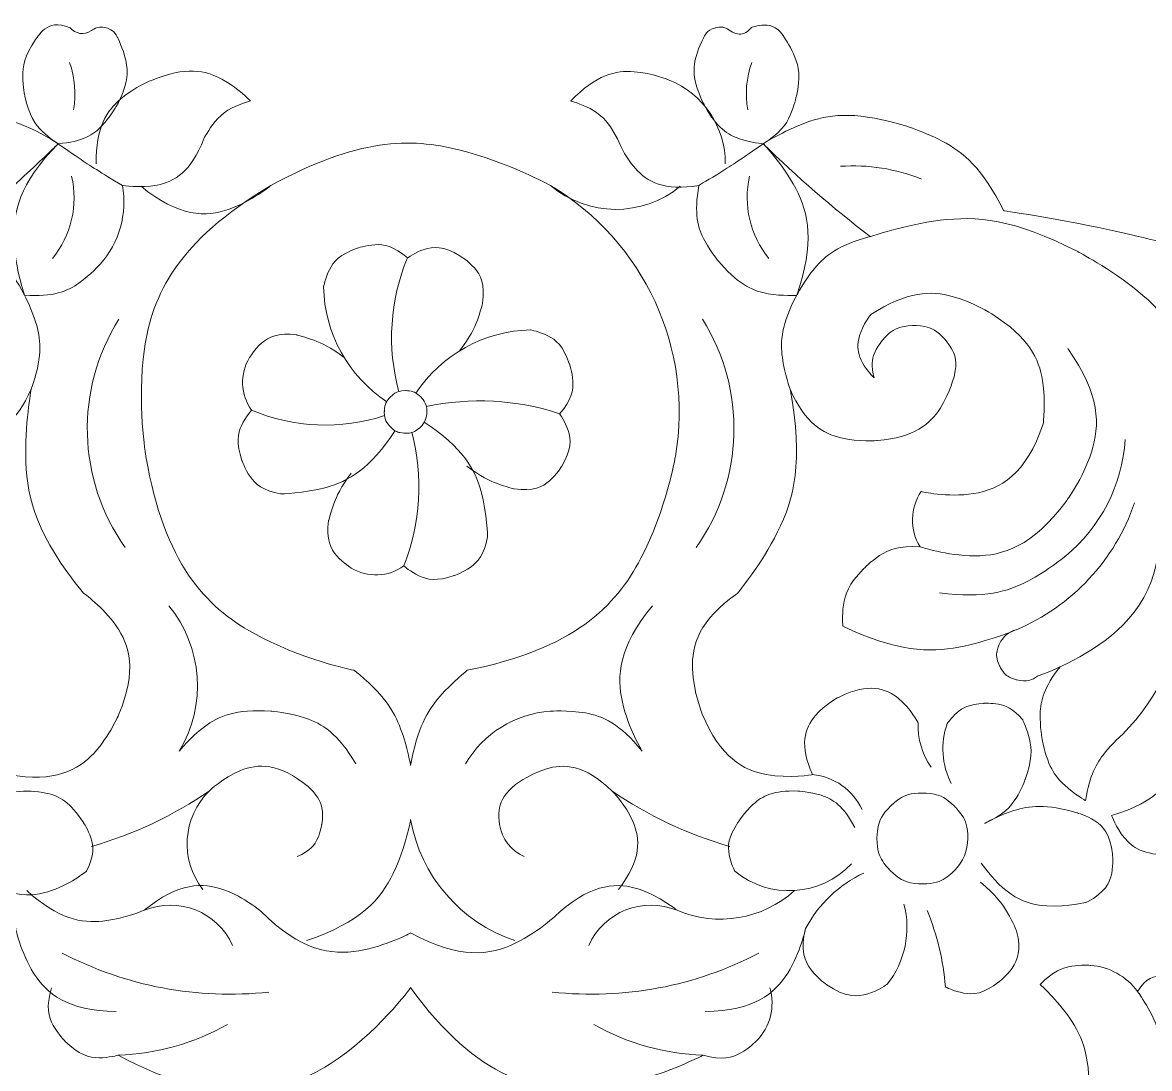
# Model space of a CAD drawing. Header units: millimetres. Extents: x 5499 to 5701, y 4312 to 4481.
# Drawn here: x 5593.48 to 5614.13, y 4462.32 to 4481.48 of the extents above; entities that cross this region are included whole.
import ezdxf

# ---------------------------------------------------------------- set-up
doc = ezdxf.new("R2010")
doc.units = ezdxf.units.MM
doc.header["$MEASUREMENT"] = 0
doc.layers.add('SITARA ALL', color=18, linetype='Continuous', true_color=0x000000)

msp = doc.modelspace()

# ---------------------------------------------------------------- linework, layer by layer
at = {"layer": 'SITARA ALL', "color": 6, "lineweight": 9, "true_color": 0xff00ff}
for points, knots in [([(5594.356, 4481.386), (5594.449, 4481.271), (5594.614, 4481.246), (5594.738, 4481.327), (5594.738, 4481.327), (5594.777, 4481.357), (5594.821, 4481.377), (5594.865, 4481.397), (5594.915, 4481.407), (5595.009, 4481.384), (5595.009, 4481.384), (5595.057, 4481.372), (5595.1, 4481.35), (5595.143, 4481.328), (5595.183, 4481.296), (5595.224, 4481.208), (5595.224, 4481.208), (5595.326, 4481.009), (5595.375, 4480.79), (5595.424, 4480.572), (5595.42, 4480.335), (5595.201, 4479.944), (5595.201, 4479.944), (5595.092, 4479.748), (5594.937, 4479.586), (5594.783, 4479.424), (5594.583, 4479.296), (5594.136, 4479.26), (5594.136, 4479.26), (5593.98, 4479.358), (5593.848, 4479.485), (5593.715, 4479.612), (5593.605, 4479.769), (5593.527, 4480.129), (5593.527, 4480.129), (5593.488, 4480.308), (5593.487, 4480.492), (5593.485, 4480.676), (5593.52, 4480.864), (5593.724, 4481.171), (5593.724, 4481.171), (5593.788, 4481.28), (5593.887, 4481.357), (5593.987, 4481.435), (5594.121, 4481.481), (5594.356, 4481.386)], [0, 0, 0, 0, 0.066667, 0.066667, 0.066667, 0.133333, 0.133333, 0.133333, 0.2, 0.2, 0.2, 0.266667, 0.266667, 0.266667, 0.333333, 0.333333, 0.333333, 0.4, 0.4, 0.4, 0.466667, 0.466667, 0.466667, 0.533333, 0.533333, 0.533333, 0.6, 0.6, 0.6, 0.666667, 0.666667, 0.666667, 0.733333, 0.733333, 0.733333, 0.8, 0.8, 0.8, 0.866667, 0.866667, 0.866667, 0.933333, 0.933333, 0.933333, 1, 1, 1, 1]), ([(5606.359, 4478.893), (5606.362, 4479.566), (5605.955, 4480.174), (5605.332, 4480.427), (5605.332, 4480.427), (5605.021, 4480.554), (5604.686, 4480.579), (5604.352, 4480.605), (5603.994, 4480.529), (5603.527, 4480.045), (5603.527, 4480.045), (5603.712, 4479.993), (5603.882, 4479.904), (5604.052, 4479.815), (5604.207, 4479.69), (5604.385, 4479.349), (5604.385, 4479.349), (5604.498, 4479.047), (5604.711, 4478.806), (5604.925, 4478.565), (5605.238, 4478.386), (5605.875, 4478.497), (5605.875, 4478.497), (5606.076, 4478.616), (5606.275, 4478.739), (5606.474, 4478.862), (5606.671, 4478.989), (5607.052, 4479.26), (5607.052, 4479.26), (5606.829, 4479.278), (5606.617, 4479.351), (5606.406, 4479.424), (5606.206, 4479.552), (5605.987, 4479.944), (5605.987, 4479.944), (5605.878, 4480.139), (5605.821, 4480.356), (5605.765, 4480.572), (5605.76, 4480.809), (5605.964, 4481.208), (5605.964, 4481.208), (5605.985, 4481.252), (5606.015, 4481.29), (5606.045, 4481.328), (5606.085, 4481.361), (5606.179, 4481.384), (5606.179, 4481.384), (5606.226, 4481.395), (5606.275, 4481.396), (5606.323, 4481.397), (5606.373, 4481.386), (5606.45, 4481.327), (5606.45, 4481.327), (5606.512, 4481.287), (5606.584, 4481.273), (5606.657, 4481.259), (5606.739, 4481.272), (5606.833, 4481.386), (5606.833, 4481.386), (5606.95, 4481.433), (5607.076, 4481.434), (5607.202, 4481.435), (5607.336, 4481.389), (5607.464, 4481.171), (5607.464, 4481.171), (5607.566, 4481.017), (5607.635, 4480.847), (5607.703, 4480.676), (5607.739, 4480.488), (5607.661, 4480.129), (5607.661, 4480.129), (5607.622, 4479.949), (5607.548, 4479.781), (5607.474, 4479.612), (5607.364, 4479.456), (5607.052, 4479.26), (5607.052, 4479.26), (5607.41, 4478.893), (5607.648, 4478.441), (5607.886, 4477.988), (5608.005, 4477.451), (5607.666, 4476.483), (5607.666, 4476.483), (5607.403, 4476.467), (5607.144, 4476.512), (5606.885, 4476.556), (5606.63, 4476.661), (5606.28, 4477.055), (5606.28, 4477.055), (5606.106, 4477.251), (5605.981, 4477.482), (5605.856, 4477.714), (5605.781, 4477.979), (5605.875, 4478.497)], [0, 0, 0, 0, 0.03125, 0.03125, 0.03125, 0.0625, 0.0625, 0.0625, 0.09375, 0.09375, 0.09375, 0.125, 0.125, 0.125, 0.15625, 0.15625, 0.15625, 0.1875, 0.1875, 0.1875, 0.21875, 0.21875, 0.21875, 0.25, 0.25, 0.25, 0.28125, 0.28125, 0.28125, 0.3125, 0.3125, 0.3125, 0.34375, 0.34375, 0.34375, 0.375, 0.375, 0.375, 0.40625, 0.40625, 0.40625, 0.4375, 0.4375, 0.4375, 0.46875, 0.46875, 0.46875, 0.5, 0.5, 0.5, 0.53125, 0.53125, 0.53125, 0.5625, 0.5625, 0.5625, 0.59375, 0.59375, 0.59375, 0.625, 0.625, 0.625, 0.65625, 0.65625, 0.65625, 0.6875, 0.6875, 0.6875, 0.71875, 0.71875, 0.71875, 0.75, 0.75, 0.75, 0.78125, 0.78125, 0.78125, 0.8125, 0.8125, 0.8125, 0.84375, 0.84375, 0.84375, 0.875, 0.875, 0.875, 0.90625, 0.90625, 0.90625, 0.9375, 0.9375, 0.9375, 1, 1, 1, 1]), ([(5517.796, 4471.664), (5519.12, 4473.189), (5521.014, 4474.097), (5523.032, 4474.173), (5523.032, 4474.173), (5524.041, 4474.211), (5525.035, 4474.039), (5526.029, 4473.867), (5527.008, 4473.485), (5528.442, 4472.063), (5528.442, 4472.063), (5528.718, 4472.31), (5528.937, 4472.608), (5529.157, 4472.907), (5529.319, 4473.257), (5529.339, 4473.997), (5529.339, 4473.997), (5537.646, 4469.097), (5546.998, 4466.816), (5556.351, 4464.536), (5566.751, 4464.876), (5582.702, 4475.721), (5582.702, 4475.721), (5583.798, 4476.307), (5584.94, 4476.795), (5586.082, 4477.284), (5587.27, 4477.675), (5589.729, 4478.033), (5589.729, 4478.033), (5589.924, 4478.423), (5590.196, 4478.763), (5590.469, 4479.103), (5590.819, 4479.393), (5591.66, 4479.627), (5591.66, 4479.627), (5592.08, 4479.744), (5592.515, 4479.769), (5592.95, 4479.795), (5593.4, 4479.728), (5594.136, 4479.26), (5594.136, 4479.26), (5594.327, 4479.125), (5594.521, 4478.993), (5594.714, 4478.862), (5594.91, 4478.735), (5595.313, 4478.497), (5595.313, 4478.497), (5595.632, 4478.441), (5595.948, 4478.503), (5596.263, 4478.565), (5596.577, 4478.744), (5596.804, 4479.349), (5596.804, 4479.349), (5596.893, 4479.519), (5597.015, 4479.667), (5597.137, 4479.815), (5597.292, 4479.941), (5597.661, 4480.045), (5597.661, 4480.045), (5597.428, 4480.287), (5597.133, 4480.446), (5596.837, 4480.605), (5596.479, 4480.68), (5595.856, 4480.427), (5595.856, 4480.427), (5595.544, 4480.3), (5595.287, 4480.085), (5595.03, 4479.87), (5594.826, 4479.566), (5594.83, 4478.893)], [0, 0, 0, 0, 0.041667, 0.041667, 0.041667, 0.083333, 0.083333, 0.083333, 0.125, 0.125, 0.125, 0.166667, 0.166667, 0.166667, 0.208333, 0.208333, 0.208333, 0.25, 0.25, 0.25, 0.291667, 0.291667, 0.291667, 0.333333, 0.333333, 0.333333, 0.375, 0.375, 0.375, 0.416667, 0.416667, 0.416667, 0.458333, 0.458333, 0.458333, 0.5, 0.5, 0.5, 0.541667, 0.541667, 0.541667, 0.583333, 0.583333, 0.583333, 0.625, 0.625, 0.625, 0.666667, 0.666667, 0.666667, 0.708333, 0.708333, 0.708333, 0.75, 0.75, 0.75, 0.791667, 0.791667, 0.791667, 0.833333, 0.833333, 0.833333, 0.875, 0.875, 0.875, 0.916667, 0.916667, 0.916667, 1, 1, 1, 1]), ([(5609.015, 4477.559), (5608.326, 4478.085), (5607.67, 4478.653), (5607.052, 4479.26), (5607.052, 4479.26), (5607.42, 4479.494), (5607.829, 4479.644), (5608.238, 4479.795), (5608.688, 4479.861), (5609.529, 4479.627), (5609.529, 4479.627), (5609.949, 4479.51), (5610.334, 4479.307), (5610.72, 4479.103), (5611.07, 4478.814), (5611.459, 4478.033), (5611.459, 4478.033), (5612.689, 4477.854), (5613.898, 4477.569), (5615.107, 4477.284), (5616.295, 4476.893), (5618.486, 4475.721), (5618.486, 4475.721), (5626.459, 4470.295), (5635.646, 4467.415), (5644.832, 4464.536), (5655.231, 4464.204), (5671.849, 4473.997), (5671.849, 4473.997), (5672.814, 4474.784), (5673.918, 4475.357), (5675.022, 4475.93), (5676.265, 4476.29), (5678.737, 4475.989), (5678.737, 4475.989), (5679.973, 4475.838), (5681.151, 4475.44), (5682.33, 4475.041), (5683.45, 4474.394), (5684.946, 4472.404), (5684.946, 4472.404), (5686.439, 4472.868), (5687.983, 4472.708), (5689.526, 4472.548), (5691.12, 4471.765), (5692.202, 4468.831), (5692.202, 4468.831), (5692.74, 4469.447), (5693.404, 4469.923), (5694.067, 4470.4), (5694.856, 4470.737), (5696.49, 4470.662), (5696.49, 4470.662), (5697.307, 4470.625), (5698.093, 4470.403), (5698.879, 4470.181), (5699.634, 4469.774), (5700.594, 4468.449), (5700.594, 4468.449), (5700.594, 4468.449), (5700.594, 4464.478), (5700.594, 4460.507), (5700.594, 4452.566), (5700.594, 4452.566), (5700.594, 4452.566), (5700.054, 4452.471), (5699.506, 4452.466), (5698.957, 4452.462), (5698.401, 4452.548), (5697.428, 4453.054)], [0, 0, 0, 0, 0.041667, 0.041667, 0.041667, 0.083333, 0.083333, 0.083333, 0.125, 0.125, 0.125, 0.166667, 0.166667, 0.166667, 0.208333, 0.208333, 0.208333, 0.25, 0.25, 0.25, 0.291667, 0.291667, 0.291667, 0.333333, 0.333333, 0.333333, 0.375, 0.375, 0.375, 0.416667, 0.416667, 0.416667, 0.458333, 0.458333, 0.458333, 0.5, 0.5, 0.5, 0.541667, 0.541667, 0.541667, 0.583333, 0.583333, 0.583333, 0.625, 0.625, 0.625, 0.666667, 0.666667, 0.666667, 0.708333, 0.708333, 0.708333, 0.75, 0.75, 0.75, 0.791667, 0.791667, 0.791667, 0.833333, 0.833333, 0.833333, 0.875, 0.875, 0.875, 0.916667, 0.916667, 0.916667, 1, 1, 1, 1]), ([(5605.534, 4478.481), (5604.841, 4477.912), (5603.842, 4477.917), (5603.156, 4478.494), (5603.156, 4478.494), (5602.358, 4478.931), (5601.476, 4479.15), (5600.594, 4479.368), (5599.628, 4479.368), (5598.033, 4478.494)], [0, 0, 0, 0, 0.25, 0.25, 0.25, 0.5, 0.5, 0.5, 1, 1, 1, 1]), ([(5595.313, 4478.497), (5595.407, 4477.979), (5595.258, 4477.448), (5594.908, 4477.055), (5594.908, 4477.055), (5594.733, 4476.858), (5594.518, 4476.707), (5594.303, 4476.556), (5594.048, 4476.451), (5593.523, 4476.483), (5593.523, 4476.483), (5593.353, 4476.967), (5593.328, 4477.478), (5593.302, 4477.989), (5593.421, 4478.526), (5594.136, 4479.26), (5594.136, 4479.26), (5593.827, 4478.957), (5593.509, 4478.663), (5593.19, 4478.369), (5592.862, 4478.085), (5592.173, 4477.559), (5592.173, 4477.559), (5592.464, 4477.482), (5592.731, 4477.346), (5592.999, 4477.21), (5593.243, 4477.015), (5593.523, 4476.483), (5593.523, 4476.483), (5593.663, 4476.217), (5593.743, 4475.928), (5593.824, 4475.639), (5593.846, 4475.327), (5593.643, 4474.762)], [0, 0, 0, 0, 0.083333, 0.083333, 0.083333, 0.166667, 0.166667, 0.166667, 0.25, 0.25, 0.25, 0.333333, 0.333333, 0.333333, 0.416667, 0.416667, 0.416667, 0.5, 0.5, 0.5, 0.583333, 0.583333, 0.583333, 0.666667, 0.666667, 0.666667, 0.75, 0.75, 0.75, 0.833333, 0.833333, 0.833333, 1, 1, 1, 1]), ([(5603.156, 4478.494), (5604.873, 4477.471), (5605.783, 4475.499), (5605.444, 4473.53), (5605.444, 4473.53), (5605.275, 4472.545), (5604.812, 4471.664), (5604.349, 4470.782), (5603.592, 4470.003), (5601.632, 4469.613), (5601.632, 4469.613), (5601.358, 4469.395), (5601.129, 4469.131), (5600.9, 4468.867), (5600.715, 4468.556), (5600.594, 4467.867), (5600.594, 4467.867), (5600.534, 4468.211), (5600.411, 4468.539), (5600.289, 4468.867), (5600.104, 4469.177), (5599.556, 4469.613), (5599.556, 4469.613), (5598.577, 4469.809), (5597.708, 4470.296), (5596.839, 4470.782), (5596.082, 4471.56), (5595.744, 4473.53), (5595.744, 4473.53), (5595.576, 4474.515), (5595.718, 4475.5), (5595.861, 4476.486), (5596.315, 4477.472), (5598.033, 4478.494), (5598.033, 4478.494), (5597.689, 4478.206), (5597.268, 4478.06), (5596.846, 4477.914), (5596.347, 4477.911), (5595.655, 4478.481)], [0, 0, 0, 0, 0.071429, 0.071429, 0.071429, 0.142857, 0.142857, 0.142857, 0.214286, 0.214286, 0.214286, 0.285714, 0.285714, 0.285714, 0.357143, 0.357143, 0.357143, 0.428571, 0.428571, 0.428571, 0.5, 0.5, 0.5, 0.571429, 0.571429, 0.571429, 0.642857, 0.642857, 0.642857, 0.714286, 0.714286, 0.714286, 0.785714, 0.785714, 0.785714, 0.857143, 0.857143, 0.857143, 1, 1, 1, 1]), ([(5610.127, 4467.835), (5609.964, 4468.075), (5609.881, 4468.36), (5609.889, 4468.65), (5609.889, 4468.65), (5609.756, 4468.913), (5609.53, 4469.097), (5609.303, 4469.282), (5608.984, 4469.388), (5608.455, 4469.129), (5608.455, 4469.129), (5608.191, 4468.999), (5608.004, 4468.775), (5607.817, 4468.551), (5607.706, 4468.233), (5607.959, 4467.701), (5607.959, 4467.701), (5607.533, 4467.626), (5607.11, 4467.704), (5606.687, 4467.782), (5606.267, 4468.012), (5605.937, 4468.811), (5605.937, 4468.811), (5605.772, 4469.211), (5605.757, 4469.641), (5605.742, 4470.071), (5605.877, 4470.53), (5606.586, 4471.024), (5606.586, 4471.024), (5607.014, 4471.546), (5607.316, 4472.148), (5607.618, 4472.751), (5607.794, 4473.436), (5607.545, 4474.762), (5607.545, 4474.762), (5607.444, 4475.045), (5607.404, 4475.342), (5607.364, 4475.639), (5607.386, 4475.952), (5607.666, 4476.483), (5607.666, 4476.483), (5607.805, 4476.749), (5607.998, 4476.98), (5608.19, 4477.21), (5608.434, 4477.405), (5609.015, 4477.559), (5609.015, 4477.559), (5609.641, 4477.774), (5610.296, 4477.857), (5610.952, 4477.94), (5611.638, 4477.89), (5612.814, 4477.283), (5612.814, 4477.283), (5613.402, 4476.979), (5613.914, 4476.561), (5614.427, 4476.144), (5614.865, 4475.613), (5615.236, 4474.343), (5615.236, 4474.343), (5615.638, 4471.973), (5616.631, 4469.787), (5617.625, 4467.601), (5619.21, 4465.598), (5623.638, 4463.725), (5623.638, 4463.725), (5624.434, 4463.408), (5625.122, 4462.9), (5625.809, 4462.392), (5626.39, 4461.695), (5626.724, 4460.015)], [0, 0, 0, 0, 0.041667, 0.041667, 0.041667, 0.083333, 0.083333, 0.083333, 0.125, 0.125, 0.125, 0.166667, 0.166667, 0.166667, 0.208333, 0.208333, 0.208333, 0.25, 0.25, 0.25, 0.291667, 0.291667, 0.291667, 0.333333, 0.333333, 0.333333, 0.375, 0.375, 0.375, 0.416667, 0.416667, 0.416667, 0.458333, 0.458333, 0.458333, 0.5, 0.5, 0.5, 0.541667, 0.541667, 0.541667, 0.583333, 0.583333, 0.583333, 0.625, 0.625, 0.625, 0.666667, 0.666667, 0.666667, 0.708333, 0.708333, 0.708333, 0.75, 0.75, 0.75, 0.791667, 0.791667, 0.791667, 0.833333, 0.833333, 0.833333, 0.875, 0.875, 0.875, 0.916667, 0.916667, 0.916667, 1, 1, 1, 1]), ([(5600.16, 4474.534), (5599.45, 4475), (5599.015, 4475.786), (5598.999, 4476.636), (5598.999, 4476.636), (5599.031, 4476.8), (5599.105, 4476.95), (5599.18, 4477.1), (5599.297, 4477.235), (5599.613, 4477.345), (5599.613, 4477.345), (5599.772, 4477.399), (5599.939, 4477.41), (5600.105, 4477.421), (5600.281, 4477.387), (5600.534, 4477.168)], [0, 0, 0, 0, 0.166667, 0.166667, 0.166667, 0.333333, 0.333333, 0.333333, 0.5, 0.5, 0.5, 0.666667, 0.666667, 0.666667, 1, 1, 1, 1]), ([(5600.38, 4474.716), (5600.157, 4475.528), (5600.212, 4476.391), (5600.534, 4477.168), (5600.534, 4477.168), (5600.677, 4477.27), (5600.842, 4477.325), (5601.008, 4477.38), (5601.197, 4477.387), (5601.497, 4477.206), (5601.497, 4477.206), (5601.647, 4477.116), (5601.762, 4476.985), (5601.878, 4476.854), (5601.96, 4476.684), (5601.912, 4476.337), (5601.912, 4476.337), (5601.871, 4476.18), (5601.816, 4476.028), (5601.76, 4475.877), (5601.69, 4475.729), (5601.497, 4475.47)], [0, 0, 0, 0, 0.125, 0.125, 0.125, 0.25, 0.25, 0.25, 0.375, 0.375, 0.375, 0.5, 0.5, 0.5, 0.625, 0.625, 0.625, 0.75, 0.75, 0.75, 1, 1, 1, 1]), ([(5591.262, 4471.876), (5591.453, 4472.189), (5591.445, 4472.585), (5591.241, 4472.889), (5591.241, 4472.889), (5590.763, 4472.773), (5590.281, 4472.85), (5589.799, 4472.926), (5589.313, 4473.196), (5589.006, 4474.13), (5589.006, 4474.13), (5588.953, 4474.528), (5589.018, 4474.924), (5589.083, 4475.319), (5589.266, 4475.711), (5589.946, 4476.141), (5589.946, 4476.141), (5590.285, 4476.356), (5590.672, 4476.462), (5591.058, 4476.568), (5591.491, 4476.566), (5592.166, 4476.129), (5592.166, 4476.129), (5592.306, 4475.956), (5592.37, 4475.745), (5592.433, 4475.534), (5592.42, 4475.283), (5592.102, 4474.971), (5592.102, 4474.971), (5592.133, 4475.083), (5592.137, 4475.198), (5592.142, 4475.314), (5592.12, 4475.433), (5591.983, 4475.62), (5591.983, 4475.62), (5591.915, 4475.713), (5591.827, 4475.788), (5591.739, 4475.863), (5591.632, 4475.92), (5591.401, 4475.929), (5591.401, 4475.929), (5591.285, 4475.933), (5591.172, 4475.911), (5591.059, 4475.889), (5590.947, 4475.84), (5590.797, 4475.665), (5590.797, 4475.665), (5590.722, 4475.577), (5590.669, 4475.474), (5590.616, 4475.371), (5590.585, 4475.254), (5590.629, 4475.027), (5590.629, 4475.027), (5590.712, 4474.696), (5590.895, 4474.41), (5591.078, 4474.123), (5591.362, 4473.881), (5592.042, 4473.821), (5592.042, 4473.821), (5592.381, 4473.791), (5592.712, 4473.871), (5593.043, 4473.95), (5593.364, 4474.139), (5593.643, 4474.762), (5593.643, 4474.762), (5593.519, 4474.099), (5593.545, 4473.425), (5593.57, 4472.752), (5593.746, 4472.067), (5594.602, 4471.024), (5594.602, 4471.024), (5594.957, 4470.777), (5595.202, 4470.424), (5595.446, 4470.07), (5595.581, 4469.61), (5595.251, 4468.811), (5595.251, 4468.811), (5595.086, 4468.412), (5594.794, 4468.097), (5594.501, 4467.782), (5594.081, 4467.551), (5593.23, 4467.701), (5593.23, 4467.701), (5593.033, 4467.682), (5592.849, 4467.612), (5592.664, 4467.542), (5592.492, 4467.421), (5592.324, 4467.063), (5592.324, 4467.063), (5592.309, 4467.033), (5592.301, 4467), (5592.293, 4466.967), (5592.291, 4466.931), (5592.317, 4466.868), (5592.317, 4466.868), (5592.33, 4466.837), (5592.349, 4466.809), (5592.369, 4466.781), (5592.395, 4466.757), (5592.459, 4466.734), (5592.459, 4466.734), (5592.561, 4466.931), (5592.711, 4467.092), (5592.861, 4467.254), (5593.06, 4467.381), (5593.502, 4467.399), (5593.502, 4467.399), (5593.724, 4467.408), (5593.938, 4467.358), (5594.153, 4467.308), (5594.362, 4467.198), (5594.598, 4466.823), (5594.598, 4466.823), (5594.688, 4466.691), (5594.738, 4466.54), (5594.789, 4466.389), (5594.8, 4466.219), (5594.657, 4465.933), (5594.657, 4465.933), (5594.338, 4465.67), (5593.945, 4465.553), (5593.552, 4465.436), (5593.085, 4465.465), (5592.518, 4466.067), (5592.518, 4466.067), (5592.495, 4466.097), (5592.461, 4466.115), (5592.428, 4466.133), (5592.384, 4466.139), (5592.323, 4466.093), (5592.323, 4466.093), (5592.292, 4466.07), (5592.273, 4466.037), (5592.255, 4466.004), (5592.248, 4465.961), (5592.292, 4465.898), (5592.292, 4465.898), (5592.52, 4465.791), (5592.728, 4465.648), (5592.936, 4465.504), (5593.123, 4465.326), (5593.359, 4464.879), (5593.359, 4464.879), (5593.45, 4464.442), (5593.687, 4464.065), (5593.923, 4463.689), (5594.306, 4463.373), (5595.199, 4463.358)], [0, 0, 0, 0, 0.02, 0.02, 0.02, 0.04, 0.04, 0.04, 0.06, 0.06, 0.06, 0.08, 0.08, 0.08, 0.1, 0.1, 0.1, 0.12, 0.12, 0.12, 0.14, 0.14, 0.14, 0.16, 0.16, 0.16, 0.18, 0.18, 0.18, 0.2, 0.2, 0.2, 0.22, 0.22, 0.22, 0.24, 0.24, 0.24, 0.26, 0.26, 0.26, 0.28, 0.28, 0.28, 0.3, 0.3, 0.3, 0.32, 0.32, 0.32, 0.34, 0.34, 0.34, 0.36, 0.36, 0.36, 0.38, 0.38, 0.38, 0.4, 0.4, 0.4, 0.42, 0.42, 0.42, 0.44, 0.44, 0.44, 0.46, 0.46, 0.46, 0.48, 0.48, 0.48, 0.5, 0.5, 0.5, 0.52, 0.52, 0.52, 0.54, 0.54, 0.54, 0.56, 0.56, 0.56, 0.58, 0.58, 0.58, 0.6, 0.6, 0.6, 0.62, 0.62, 0.62, 0.64, 0.64, 0.64, 0.66, 0.66, 0.66, 0.68, 0.68, 0.68, 0.7, 0.7, 0.7, 0.72, 0.72, 0.72, 0.74, 0.74, 0.74, 0.76, 0.76, 0.76, 0.78, 0.78, 0.78, 0.8, 0.8, 0.8, 0.82, 0.82, 0.82, 0.84, 0.84, 0.84, 0.86, 0.86, 0.86, 0.88, 0.88, 0.88, 0.9, 0.9, 0.9, 0.92, 0.92, 0.92, 0.94, 0.94, 0.94, 0.96, 0.96, 0.96, 1, 1, 1, 1]), ([(5609.926, 4471.876), (5609.735, 4472.19), (5609.743, 4472.585), (5609.947, 4472.889), (5609.947, 4472.889), (5610.424, 4472.773), (5610.906, 4472.85), (5611.388, 4472.927), (5611.875, 4473.197), (5612.183, 4474.13), (5612.183, 4474.13), (5612.236, 4474.528), (5612.17, 4474.923), (5612.105, 4475.319), (5611.921, 4475.711), (5611.243, 4476.141), (5611.243, 4476.141), (5610.903, 4476.356), (5610.517, 4476.462), (5610.131, 4476.568), (5609.697, 4476.565), (5609.023, 4476.129), (5609.023, 4476.129), (5608.882, 4475.957), (5608.819, 4475.745), (5608.755, 4475.534), (5608.769, 4475.283), (5609.086, 4474.971), (5609.086, 4474.971), (5609.055, 4475.083), (5609.051, 4475.198), (5609.047, 4475.314), (5609.069, 4475.433), (5609.205, 4475.62), (5609.205, 4475.62), (5609.274, 4475.713), (5609.362, 4475.788), (5609.449, 4475.863), (5609.556, 4475.92), (5609.787, 4475.929), (5609.787, 4475.929), (5609.903, 4475.933), (5610.016, 4475.911), (5610.13, 4475.889), (5610.241, 4475.84), (5610.391, 4475.665), (5610.391, 4475.665), (5610.466, 4475.577), (5610.52, 4475.474), (5610.573, 4475.371), (5610.604, 4475.254), (5610.559, 4475.027), (5610.559, 4475.027), (5610.476, 4474.696), (5610.293, 4474.409), (5610.11, 4474.123), (5609.827, 4473.881), (5609.147, 4473.821), (5609.147, 4473.821), (5608.807, 4473.791), (5608.476, 4473.871), (5608.145, 4473.95), (5607.824, 4474.139), (5607.545, 4474.762)], [0, 0, 0, 0, 0.045455, 0.045455, 0.045455, 0.090909, 0.090909, 0.090909, 0.136364, 0.136364, 0.136364, 0.181818, 0.181818, 0.181818, 0.227273, 0.227273, 0.227273, 0.272727, 0.272727, 0.272727, 0.318182, 0.318182, 0.318182, 0.363636, 0.363636, 0.363636, 0.409091, 0.409091, 0.409091, 0.454545, 0.454545, 0.454545, 0.5, 0.5, 0.5, 0.545455, 0.545455, 0.545455, 0.590909, 0.590909, 0.590909, 0.636364, 0.636364, 0.636364, 0.681818, 0.681818, 0.681818, 0.727273, 0.727273, 0.727273, 0.772727, 0.772727, 0.772727, 0.818182, 0.818182, 0.818182, 0.863636, 0.863636, 0.863636, 0.909091, 0.909091, 0.909091, 1, 1, 1, 1]), ([(5600.69, 4474.687), (5601.156, 4475.398), (5601.942, 4475.833), (5602.791, 4475.849), (5602.791, 4475.849), (5602.956, 4475.817), (5603.106, 4475.743), (5603.256, 4475.668), (5603.391, 4475.551), (5603.5, 4475.235), (5603.5, 4475.235), (5603.555, 4475.076), (5603.566, 4474.909), (5603.576, 4474.743), (5603.543, 4474.567), (5603.324, 4474.314)], [0, 0, 0, 0, 0.166667, 0.166667, 0.166667, 0.333333, 0.333333, 0.333333, 0.5, 0.5, 0.5, 0.666667, 0.666667, 0.666667, 1, 1, 1, 1]), ([(5597.68, 4474.379), (5597.476, 4474.663), (5597.461, 4475.042), (5597.642, 4475.341), (5597.642, 4475.341), (5597.732, 4475.491), (5597.863, 4475.607), (5597.994, 4475.723), (5598.164, 4475.804), (5598.511, 4475.756), (5598.511, 4475.756), (5598.668, 4475.716), (5598.819, 4475.66), (5598.971, 4475.605), (5599.118, 4475.534), (5599.378, 4475.341)], [0, 0, 0, 0, 0.166667, 0.166667, 0.166667, 0.333333, 0.333333, 0.333333, 0.5, 0.5, 0.5, 0.666667, 0.666667, 0.666667, 1, 1, 1, 1]), ([(5613.856, 4472.678), (5613.497, 4471.63), (5612.709, 4470.786), (5611.688, 4470.355), (5611.688, 4470.355), (5611.178, 4470.139), (5610.634, 4470.037), (5610.09, 4469.936), (5609.512, 4469.947), (5608.511, 4470.42), (5608.511, 4470.42), (5608.495, 4470.614), (5608.522, 4470.807), (5608.549, 4470.999), (5608.617, 4471.19), (5608.889, 4471.469), (5608.889, 4471.469), (5609.024, 4471.609), (5609.186, 4471.715), (5609.349, 4471.822), (5609.538, 4471.896), (5609.926, 4471.876), (5609.926, 4471.876), (5610.414, 4471.709), (5610.929, 4471.71), (5611.444, 4471.71), (5611.984, 4471.878), (5612.601, 4472.705), (5612.601, 4472.705), (5612.91, 4473.119), (5613.067, 4473.609), (5613.224, 4474.099), (5613.23, 4474.665), (5612.631, 4475.506)], [0, 0, 0, 0, 0.083333, 0.083333, 0.083333, 0.166667, 0.166667, 0.166667, 0.25, 0.25, 0.25, 0.333333, 0.333333, 0.333333, 0.416667, 0.416667, 0.416667, 0.5, 0.5, 0.5, 0.583333, 0.583333, 0.583333, 0.666667, 0.666667, 0.666667, 0.75, 0.75, 0.75, 0.833333, 0.833333, 0.833333, 1, 1, 1, 1]), ([(5600.892, 4474.346), (5600.892, 4474.243), (5600.85, 4474.144), (5600.777, 4474.07), (5600.777, 4474.07), (5600.741, 4474.034), (5600.698, 4474.005), (5600.655, 4473.977), (5600.605, 4473.956), (5600.502, 4473.956), (5600.502, 4473.956), (5600.45, 4473.956), (5600.399, 4473.967), (5600.349, 4473.977), (5600.299, 4473.998), (5600.226, 4474.071), (5600.226, 4474.071), (5600.19, 4474.107), (5600.161, 4474.15), (5600.132, 4474.193), (5600.112, 4474.243), (5600.112, 4474.346), (5600.112, 4474.346), (5600.112, 4474.398), (5600.122, 4474.449), (5600.133, 4474.499), (5600.153, 4474.549), (5600.226, 4474.622), (5600.226, 4474.622), (5600.263, 4474.658), (5600.306, 4474.687), (5600.349, 4474.716), (5600.398, 4474.736), (5600.502, 4474.736), (5600.502, 4474.736), (5600.554, 4474.736), (5600.604, 4474.726), (5600.655, 4474.715), (5600.704, 4474.695), (5600.778, 4474.622), (5600.778, 4474.622), (5600.814, 4474.585), (5600.843, 4474.542), (5600.871, 4474.499), (5600.892, 4474.45), (5600.892, 4474.346)], [0, 0, 0, 0, 0.066667, 0.066667, 0.066667, 0.133333, 0.133333, 0.133333, 0.2, 0.2, 0.2, 0.266667, 0.266667, 0.266667, 0.333333, 0.333333, 0.333333, 0.4, 0.4, 0.4, 0.466667, 0.466667, 0.466667, 0.533333, 0.533333, 0.533333, 0.6, 0.6, 0.6, 0.666667, 0.666667, 0.666667, 0.733333, 0.733333, 0.733333, 0.8, 0.8, 0.8, 0.866667, 0.866667, 0.866667, 0.933333, 0.933333, 0.933333, 1, 1, 1, 1]), ([(5600.879, 4474.444), (5601.691, 4474.619), (5602.535, 4474.574), (5603.324, 4474.314), (5603.324, 4474.314), (5603.426, 4474.171), (5603.48, 4474.006), (5603.535, 4473.84), (5603.543, 4473.651), (5603.362, 4473.351), (5603.362, 4473.351), (5603.271, 4473.201), (5603.141, 4473.086), (5603.01, 4472.97), (5602.839, 4472.888), (5602.492, 4472.936), (5602.492, 4472.936), (5602.336, 4472.977), (5602.184, 4473.032), (5602.032, 4473.088), (5601.885, 4473.158), (5601.626, 4473.351)], [0, 0, 0, 0, 0.125, 0.125, 0.125, 0.25, 0.25, 0.25, 0.375, 0.375, 0.375, 0.5, 0.5, 0.5, 0.625, 0.625, 0.625, 0.75, 0.75, 0.75, 1, 1, 1, 1]), ([(5600.117, 4474.281), (5599.32, 4474.016), (5598.454, 4474.051), (5597.68, 4474.379), (5597.68, 4474.379), (5597.57, 4474.252), (5597.499, 4474.101), (5597.427, 4473.95), (5597.394, 4473.774), (5597.503, 4473.458), (5597.503, 4473.458), (5597.558, 4473.3), (5597.653, 4473.162), (5597.748, 4473.024), (5597.883, 4472.907), (5598.212, 4472.844), (5598.212, 4472.844), (5598.637, 4472.852), (5599.045, 4472.964), (5599.454, 4473.077), (5599.848, 4473.295), (5600.313, 4474.005)], [0, 0, 0, 0, 0.125, 0.125, 0.125, 0.25, 0.25, 0.25, 0.375, 0.375, 0.375, 0.5, 0.5, 0.5, 0.625, 0.625, 0.625, 0.75, 0.75, 0.75, 1, 1, 1, 1]), ([(5600.617, 4473.974), (5600.826, 4473.162), (5600.775, 4472.305), (5600.469, 4471.524), (5600.469, 4471.524), (5600.596, 4471.415), (5600.747, 4471.343), (5600.898, 4471.272), (5601.074, 4471.238), (5601.39, 4471.348), (5601.39, 4471.348), (5601.548, 4471.403), (5601.686, 4471.498), (5601.824, 4471.593), (5601.941, 4471.728), (5602.004, 4472.056), (5602.004, 4472.056), (5601.996, 4472.481), (5601.884, 4472.89), (5601.771, 4473.299), (5601.553, 4473.692), (5600.843, 4474.158)], [0, 0, 0, 0, 0.125, 0.125, 0.125, 0.25, 0.25, 0.25, 0.375, 0.375, 0.375, 0.5, 0.5, 0.5, 0.625, 0.625, 0.625, 0.75, 0.75, 0.75, 1, 1, 1, 1]), ([(5613.687, 4473.839), (5613.63, 4473.007), (5613.233, 4472.235), (5612.59, 4471.704), (5612.59, 4471.704), (5612.268, 4471.439), (5611.899, 4471.245), (5611.53, 4471.052), (5611.113, 4470.93), (5610.285, 4471.032)], [0, 0, 0, 0, 0.25, 0.25, 0.25, 0.5, 0.5, 0.5, 1, 1, 1, 1]), ([(5600.469, 4471.524), (5600.185, 4471.32), (5599.806, 4471.305), (5599.507, 4471.486), (5599.507, 4471.486), (5599.357, 4471.577), (5599.241, 4471.707), (5599.125, 4471.838), (5599.044, 4472.009), (5599.092, 4472.356), (5599.092, 4472.356), (5599.132, 4472.512), (5599.188, 4472.664), (5599.243, 4472.816), (5599.314, 4472.963), (5599.507, 4473.222)], [0, 0, 0, 0, 0.166667, 0.166667, 0.166667, 0.333333, 0.333333, 0.333333, 0.5, 0.5, 0.5, 0.666667, 0.666667, 0.666667, 1, 1, 1, 1]), ([(5611.688, 4470.355), (5611.553, 4470.318), (5611.44, 4470.224), (5611.381, 4470.097), (5611.381, 4470.097), (5611.351, 4470.034), (5611.337, 4469.966), (5611.322, 4469.897), (5611.322, 4469.824), (5611.381, 4469.697), (5611.381, 4469.697), (5611.41, 4469.633), (5611.453, 4469.578), (5611.496, 4469.523), (5611.552, 4469.476), (5611.687, 4469.439), (5611.687, 4469.439), (5611.754, 4469.421), (5611.824, 4469.418), (5611.894, 4469.415), (5611.966, 4469.427), (5612.081, 4469.507), (5612.081, 4469.507), (5612.828, 4469.754), (5613.432, 4470.251), (5614.037, 4470.748), (5614.499, 4471.496), (5614.279, 4473.053), (5614.279, 4473.053), (5614.542, 4472.387), (5614.719, 4471.693), (5614.895, 4470.999), (5614.987, 4470.278), (5614.808, 4468.857), (5614.808, 4468.857), (5614.824, 4468.42), (5614.691, 4468.004), (5614.557, 4467.589), (5614.275, 4467.197), (5613.434, 4466.951), (5613.434, 4466.951), (5613.517, 4466.731), (5613.665, 4466.549), (5613.813, 4466.367), (5614.026, 4466.223), (5614.497, 4466.233), (5614.497, 4466.233), (5614.732, 4466.238), (5614.953, 4466.317), (5615.174, 4466.396), (5615.38, 4466.549), (5615.528, 4466.996)], [0, 0, 0, 0, 0.055556, 0.055556, 0.055556, 0.111111, 0.111111, 0.111111, 0.166667, 0.166667, 0.166667, 0.222222, 0.222222, 0.222222, 0.277778, 0.277778, 0.277778, 0.333333, 0.333333, 0.333333, 0.388889, 0.388889, 0.388889, 0.444444, 0.444444, 0.444444, 0.5, 0.5, 0.5, 0.555556, 0.555556, 0.555556, 0.611111, 0.611111, 0.611111, 0.666667, 0.666667, 0.666667, 0.722222, 0.722222, 0.722222, 0.777778, 0.777778, 0.777778, 0.833333, 0.833333, 0.833333, 0.888889, 0.888889, 0.888889, 1, 1, 1, 1]), ([(5614.807, 4470.988), (5614.73, 4470.026), (5614.315, 4469.123), (5613.636, 4468.438), (5613.636, 4468.438), (5613.456, 4468.281), (5613.306, 4468.095), (5613.157, 4467.91), (5613.037, 4467.695), (5612.96, 4467.224), (5612.96, 4467.224), (5612.753, 4467.343), (5612.576, 4467.505), (5612.4, 4467.667), (5612.254, 4467.871), (5612.165, 4468.343), (5612.165, 4468.343), (5612.12, 4468.578), (5612.127, 4468.817), (5612.135, 4469.057), (5612.194, 4469.3), (5612.493, 4469.676)], [0, 0, 0, 0, 0.125, 0.125, 0.125, 0.25, 0.25, 0.25, 0.375, 0.375, 0.375, 0.5, 0.5, 0.5, 0.625, 0.625, 0.625, 0.75, 0.75, 0.75, 1, 1, 1, 1]), ([(5596.164, 4470.796), (5596.784, 4470.037), (5596.861, 4468.972), (5596.355, 4468.133), (5596.355, 4468.133), (5596.558, 4468.385), (5596.817, 4468.579), (5597.075, 4468.773), (5597.389, 4468.91), (5598.035, 4468.863), (5598.035, 4468.863), (5598.358, 4468.839), (5598.665, 4468.737), (5598.972, 4468.635), (5599.263, 4468.455), (5599.592, 4467.897)], [0, 0, 0, 0, 0.166667, 0.166667, 0.166667, 0.333333, 0.333333, 0.333333, 0.5, 0.5, 0.5, 0.666667, 0.666667, 0.666667, 1, 1, 1, 1]), ([(5601.597, 4467.897), (5601.926, 4468.455), (5602.507, 4468.816), (5603.153, 4468.863), (5603.153, 4468.863), (5603.476, 4468.886), (5603.795, 4468.83), (5604.113, 4468.773), (5604.427, 4468.637), (5604.834, 4468.133), (5604.834, 4468.133), (5604.581, 4468.552), (5604.473, 4469.029), (5604.366, 4469.505), (5604.404, 4470.038), (5605.024, 4470.796)], [0, 0, 0, 0, 0.166667, 0.166667, 0.166667, 0.333333, 0.333333, 0.333333, 0.5, 0.5, 0.5, 0.666667, 0.666667, 0.666667, 1, 1, 1, 1]), ([(5610.498, 4467.538), (5610.323, 4467.878), (5610.296, 4468.275), (5610.424, 4468.636), (5610.424, 4468.636), (5610.502, 4468.746), (5610.603, 4468.835), (5610.703, 4468.924), (5610.827, 4468.993), (5611.097, 4469.007), (5611.097, 4469.007), (5611.231, 4469.014), (5611.364, 4468.991), (5611.496, 4468.967), (5611.627, 4468.912), (5611.805, 4468.71), (5611.805, 4468.71), (5611.886, 4468.537), (5611.93, 4468.352), (5611.975, 4468.167), (5611.983, 4467.97), (5611.852, 4467.612), (5611.852, 4467.612), (5611.786, 4467.434), (5611.686, 4467.272), (5611.587, 4467.11), (5611.453, 4466.965), (5611.107, 4466.807), (5611.107, 4466.807), (5611.365, 4466.952), (5611.646, 4467.042), (5611.928, 4467.132), (5612.233, 4467.167), (5612.8, 4467), (5612.8, 4467), (5612.975, 4466.953), (5613.127, 4466.855), (5613.279, 4466.758), (5613.408, 4466.609), (5613.451, 4466.249), (5613.451, 4466.249), (5613.472, 4466.069), (5613.437, 4465.892), (5613.403, 4465.715), (5613.312, 4465.54), (5612.993, 4465.368), (5612.993, 4465.368), (5612.626, 4465.272), (5612.249, 4465.295), (5611.872, 4465.318), (5611.484, 4465.459), (5611.048, 4466.08)], [0, 0, 0, 0, 0.055556, 0.055556, 0.055556, 0.111111, 0.111111, 0.111111, 0.166667, 0.166667, 0.166667, 0.222222, 0.222222, 0.222222, 0.277778, 0.277778, 0.277778, 0.333333, 0.333333, 0.333333, 0.388889, 0.388889, 0.388889, 0.444444, 0.444444, 0.444444, 0.5, 0.5, 0.5, 0.555556, 0.555556, 0.555556, 0.611111, 0.611111, 0.611111, 0.666667, 0.666667, 0.666667, 0.722222, 0.722222, 0.722222, 0.777778, 0.777778, 0.777778, 0.833333, 0.833333, 0.833333, 0.888889, 0.888889, 0.888889, 1, 1, 1, 1]), ([(5596.789, 4465.595), (5596.362, 4466.141), (5596.412, 4466.919), (5596.908, 4467.404), (5596.908, 4467.404), (5597.156, 4467.646), (5597.475, 4467.775), (5597.793, 4467.905), (5598.183, 4467.922), (5598.718, 4467.482), (5598.718, 4467.482), (5598.816, 4467.394), (5598.887, 4467.285), (5598.959, 4467.175), (5599.006, 4467.044), (5598.965, 4466.785), (5598.965, 4466.785), (5598.945, 4466.656), (5598.892, 4466.536), (5598.84, 4466.416), (5598.756, 4466.305), (5598.517, 4466.198)], [0, 0, 0, 0, 0.125, 0.125, 0.125, 0.25, 0.25, 0.25, 0.375, 0.375, 0.375, 0.5, 0.5, 0.5, 0.625, 0.625, 0.625, 0.75, 0.75, 0.75, 1, 1, 1, 1]), ([(5602.672, 4466.198), (5602.433, 4466.306), (5602.264, 4466.526), (5602.223, 4466.785), (5602.223, 4466.785), (5602.203, 4466.915), (5602.216, 4467.045), (5602.229, 4467.175), (5602.275, 4467.306), (5602.47, 4467.482), (5602.47, 4467.482), (5602.738, 4467.702), (5603.067, 4467.803), (5603.395, 4467.905), (5603.785, 4467.888), (5604.28, 4467.404), (5604.28, 4467.404), (5604.528, 4467.161), (5604.665, 4466.845), (5604.801, 4466.53), (5604.827, 4466.14), (5604.399, 4465.595)], [0, 0, 0, 0, 0.125, 0.125, 0.125, 0.25, 0.25, 0.25, 0.375, 0.375, 0.375, 0.5, 0.5, 0.5, 0.625, 0.625, 0.625, 0.75, 0.75, 0.75, 1, 1, 1, 1]), ([(5608.67, 4466.067), (5608.103, 4465.466), (5607.168, 4465.407), (5606.531, 4465.933), (5606.531, 4465.933), (5606.46, 4466.076), (5606.43, 4466.233), (5606.399, 4466.389), (5606.411, 4466.559), (5606.591, 4466.823), (5606.591, 4466.823), (5606.709, 4467.011), (5606.872, 4467.159), (5607.035, 4467.308), (5607.244, 4467.418), (5607.686, 4467.399), (5607.686, 4467.399), (5607.907, 4467.39), (5608.117, 4467.322), (5608.327, 4467.254), (5608.526, 4467.127), (5608.729, 4466.734)], [0, 0, 0, 0, 0.125, 0.125, 0.125, 0.25, 0.25, 0.25, 0.375, 0.375, 0.375, 0.5, 0.5, 0.5, 0.625, 0.625, 0.625, 0.75, 0.75, 0.75, 1, 1, 1, 1]), ([(5610.803, 4466.532), (5610.802, 4466.311), (5610.715, 4466.099), (5610.558, 4465.943), (5610.558, 4465.943), (5610.48, 4465.865), (5610.388, 4465.804), (5610.296, 4465.743), (5610.191, 4465.699), (5609.97, 4465.699), (5609.97, 4465.699), (5609.859, 4465.699), (5609.751, 4465.721), (5609.643, 4465.743), (5609.537, 4465.787), (5609.381, 4465.944), (5609.381, 4465.944), (5609.303, 4466.022), (5609.242, 4466.114), (5609.181, 4466.205), (5609.137, 4466.311), (5609.137, 4466.532), (5609.137, 4466.532), (5609.137, 4466.642), (5609.159, 4466.75), (5609.181, 4466.859), (5609.225, 4466.965), (5609.382, 4467.121), (5609.382, 4467.121), (5609.46, 4467.199), (5609.552, 4467.26), (5609.644, 4467.321), (5609.749, 4467.365), (5609.97, 4467.364), (5609.97, 4467.364), (5610.08, 4467.364), (5610.189, 4467.342), (5610.297, 4467.32), (5610.403, 4467.276), (5610.559, 4467.12), (5610.559, 4467.12), (5610.637, 4467.042), (5610.698, 4466.95), (5610.759, 4466.858), (5610.803, 4466.753), (5610.803, 4466.532)], [0, 0, 0, 0, 0.066667, 0.066667, 0.066667, 0.133333, 0.133333, 0.133333, 0.2, 0.2, 0.2, 0.266667, 0.266667, 0.266667, 0.333333, 0.333333, 0.333333, 0.4, 0.4, 0.4, 0.466667, 0.466667, 0.466667, 0.533333, 0.533333, 0.533333, 0.6, 0.6, 0.6, 0.666667, 0.666667, 0.666667, 0.733333, 0.733333, 0.733333, 0.8, 0.8, 0.8, 0.866667, 0.866667, 0.866667, 0.933333, 0.933333, 0.933333, 1, 1, 1, 1]), ([(5602.5, 4464.661), (5601.506, 4464.996), (5600.775, 4465.846), (5600.594, 4466.879), (5600.594, 4466.879), (5600.504, 4466.362), (5600.276, 4465.891), (5600.048, 4465.42), (5599.683, 4464.995), (5598.689, 4464.661)], [0, 0, 0, 0, 0.25, 0.25, 0.25, 0.5, 0.5, 0.5, 1, 1, 1, 1]), ([(5696.886, 4457.576), (5697.202, 4459.017), (5696.466, 4460.484), (5695.124, 4461.095), (5695.124, 4461.095), (5694.085, 4461.586), (5693.237, 4462.357), (5692.389, 4463.129), (5691.733, 4464.18), (5691.768, 4466.479), (5691.768, 4466.479), (5691.533, 4465.157), (5691.312, 4463.832), (5691.091, 4462.507), (5690.884, 4461.179), (5690.528, 4458.516), (5690.528, 4458.516), (5690.528, 4458.516), (5670.949, 4458.521), (5651.37, 4458.525), (5612.212, 4458.534), (5612.212, 4458.534), (5612.212, 4458.534), (5612.824, 4457.832), (5613.415, 4457.112), (5614.006, 4456.392), (5614.577, 4455.655), (5615.628, 4454.118)], [0, 0, 0, 0, 0.1, 0.1, 0.1, 0.2, 0.2, 0.2, 0.3, 0.3, 0.3, 0.4, 0.4, 0.4, 0.5, 0.5, 0.5, 0.6, 0.6, 0.6, 0.7, 0.7, 0.7, 0.8, 0.8, 0.8, 1, 1, 1, 1]), ([(5603.856, 4464.573), (5604.136, 4465.188), (5604.85, 4465.471), (5605.475, 4465.215), (5605.475, 4465.215), (5605.163, 4465.473), (5604.78, 4465.6), (5604.398, 4465.726), (5603.945, 4465.721), (5603.332, 4465.191), (5603.332, 4465.191), (5602.969, 4464.83), (5602.509, 4464.61), (5602.049, 4464.39), (5601.493, 4464.31), (5600.594, 4464.8), (5600.594, 4464.8), (5600.145, 4464.556), (5599.642, 4464.473), (5599.139, 4464.39), (5598.582, 4464.469), (5597.857, 4465.191), (5597.857, 4465.191), (5597.55, 4465.456), (5597.171, 4465.591), (5596.791, 4465.726), (5596.338, 4465.731), (5595.713, 4465.215), (5595.713, 4465.215), (5595.35, 4465.06), (5594.958, 4465.018), (5594.566, 4464.976), (5594.147, 4465.046), (5593.561, 4465.577)], [0, 0, 0, 0, 0.083333, 0.083333, 0.083333, 0.166667, 0.166667, 0.166667, 0.25, 0.25, 0.25, 0.333333, 0.333333, 0.333333, 0.416667, 0.416667, 0.416667, 0.5, 0.5, 0.5, 0.583333, 0.583333, 0.583333, 0.666667, 0.666667, 0.666667, 0.75, 0.75, 0.75, 0.833333, 0.833333, 0.833333, 1, 1, 1, 1]), ([(5610.059, 4465.211), (5610.24, 4464.765), (5610.352, 4464.293), (5610.391, 4463.813), (5610.391, 4463.813), (5610.549, 4463.73), (5610.724, 4463.698), (5610.899, 4463.665), (5611.091, 4463.683), (5611.372, 4463.902), (5611.372, 4463.902), (5611.513, 4464.012), (5611.615, 4464.157), (5611.717, 4464.303), (5611.78, 4464.485), (5611.696, 4464.832), (5611.696, 4464.832), (5611.623, 4465.006), (5611.529, 4465.17), (5611.435, 4465.335), (5611.321, 4465.489), (5611.032, 4465.732)], [0, 0, 0, 0, 0.125, 0.125, 0.125, 0.25, 0.25, 0.25, 0.375, 0.375, 0.375, 0.5, 0.5, 0.5, 0.625, 0.625, 0.625, 0.75, 0.75, 0.75, 1, 1, 1, 1]), ([(5609.632, 4465.33), (5609.767, 4464.818), (5609.652, 4464.274), (5609.324, 4463.86), (5609.324, 4463.86), (5609.159, 4463.743), (5608.967, 4463.683), (5608.775, 4463.623), (5608.555, 4463.62), (5608.221, 4463.848), (5608.221, 4463.848), (5608.054, 4463.962), (5607.931, 4464.122), (5607.809, 4464.282), (5607.73, 4464.487), (5607.829, 4464.879), (5607.829, 4464.879), (5607.738, 4464.442), (5607.502, 4464.065), (5607.265, 4463.688), (5606.884, 4463.372), (5605.99, 4463.358)], [0, 0, 0, 0, 0.125, 0.125, 0.125, 0.25, 0.25, 0.25, 0.375, 0.375, 0.375, 0.5, 0.5, 0.5, 0.625, 0.625, 0.625, 0.75, 0.75, 0.75, 1, 1, 1, 1]), ([(5613.912, 4463.726), (5613.71, 4464.005), (5613.394, 4464.181), (5613.05, 4464.206), (5613.05, 4464.206), (5612.878, 4464.218), (5612.707, 4464.192), (5612.537, 4464.166), (5612.368, 4464.102), (5612.127, 4463.855), (5612.127, 4463.855), (5612.435, 4463.578), (5612.67, 4463.238), (5612.905, 4462.899), (5613.068, 4462.496), (5613.01, 4461.671), (5613.01, 4461.671), (5612.981, 4461.258), (5612.858, 4460.864), (5612.736, 4460.47), (5612.519, 4460.093), (5611.833, 4459.63), (5611.833, 4459.63), (5611.668, 4459.557), (5611.488, 4459.55), (5611.308, 4459.544), (5611.114, 4459.605), (5610.926, 4459.914), (5610.926, 4459.914), (5610.832, 4460.069), (5610.803, 4460.247), (5610.774, 4460.424), (5610.809, 4460.625), (5611.092, 4460.85)], [0, 0, 0, 0, 0.083333, 0.083333, 0.083333, 0.166667, 0.166667, 0.166667, 0.25, 0.25, 0.25, 0.333333, 0.333333, 0.333333, 0.416667, 0.416667, 0.416667, 0.5, 0.5, 0.5, 0.583333, 0.583333, 0.583333, 0.666667, 0.666667, 0.666667, 0.75, 0.75, 0.75, 0.833333, 0.833333, 0.833333, 1, 1, 1, 1]), ([(5614.878, 4463.215), (5615.001, 4463.479), (5614.895, 4463.793), (5614.638, 4463.929), (5614.638, 4463.929), (5614.509, 4463.997), (5614.365, 4464.009), (5614.221, 4464.021), (5614.062, 4463.976), (5613.912, 4463.726), (5613.912, 4463.726), (5614.199, 4463.345), (5614.336, 4462.891), (5614.473, 4462.436), (5614.459, 4461.908), (5613.844, 4461.179)], [0, 0, 0, 0, 0.166667, 0.166667, 0.166667, 0.333333, 0.333333, 0.333333, 0.5, 0.5, 0.5, 0.666667, 0.666667, 0.666667, 1, 1, 1, 1]), ([(5597.237, 4463.122), (5596.625, 4462.778), (5595.939, 4462.586), (5595.237, 4462.56), (5595.237, 4462.56), (5595.063, 4462.512), (5594.883, 4462.513), (5594.703, 4462.513), (5594.516, 4462.563), (5594.262, 4462.819), (5594.262, 4462.819), (5594.135, 4462.947), (5594.048, 4463.105), (5593.96, 4463.262), (5593.912, 4463.449), (5594.012, 4463.796)], [0, 0, 0, 0, 0.166667, 0.166667, 0.166667, 0.333333, 0.333333, 0.333333, 0.5, 0.5, 0.5, 0.666667, 0.666667, 0.666667, 1, 1, 1, 1]), ([(5603.951, 4463.122), (5604.564, 4462.778), (5605.25, 4462.586), (5605.951, 4462.56), (5605.951, 4462.56), (5605.029, 4462.065), (5603.995, 4461.949), (5602.961, 4461.833), (5601.816, 4462.097), (5600.594, 4463.798), (5600.594, 4463.798), (5599.983, 4462.948), (5599.104, 4462.391), (5598.226, 4461.833), (5597.081, 4461.568), (5595.237, 4462.56)], [0, 0, 0, 0, 0.166667, 0.166667, 0.166667, 0.333333, 0.333333, 0.333333, 0.5, 0.5, 0.5, 0.666667, 0.666667, 0.666667, 1, 1, 1, 1]), ([(5607.176, 4463.796), (5607.276, 4463.449), (5607.181, 4463.075), (5606.926, 4462.819), (5606.926, 4462.819), (5606.799, 4462.691), (5606.642, 4462.602), (5606.486, 4462.513), (5606.299, 4462.464), (5605.951, 4462.56)], [0, 0, 0, 0, 0.25, 0.25, 0.25, 0.5, 0.5, 0.5, 1, 1, 1, 1])]:
    msp.add_open_spline(points, degree=3, knots=knots, dxfattribs=at)
for points in [[(5594.344, 4480.747), (5594.445, 4480.469), (5594.47, 4480.17), (5594.417, 4479.879)], [(5606.771, 4479.879), (5606.718, 4480.17), (5606.743, 4480.469), (5606.845, 4480.747)], [(5608.467, 4478.847), (5608.974, 4478.882), (5609.483, 4478.802), (5609.954, 4478.611)], [(5594.384, 4478.664), (5594.507, 4478.134), (5594.376, 4477.578), (5594.03, 4477.159)], [(5607.159, 4477.159), (5606.813, 4477.578), (5606.682, 4478.134), (5606.804, 4478.664)], [(5595.364, 4471.861), (5594.483, 4473.106), (5594.438, 4474.757), (5595.25, 4476.047)], [(5605.938, 4476.047), (5606.75, 4474.756), (5606.706, 4473.105), (5605.824, 4471.861)], [(5607.959, 4467.701), (5608.352, 4467.663), (5608.696, 4467.421), (5608.864, 4467.063)], [(5596.908, 4467.404), (5596.249, 4466.948), (5595.519, 4466.605), (5594.748, 4466.386)], [(5606.44, 4466.386), (5605.669, 4466.605), (5604.94, 4466.948), (5604.28, 4467.404)], [(5607.829, 4464.879), (5608.066, 4465.326), (5608.44, 4465.683), (5608.897, 4465.898)], [(5607.627, 4465.577), (5607.042, 4465.047), (5606.202, 4464.905), (5605.475, 4465.215)], [(5595.713, 4465.215), (5596.339, 4465.471), (5597.053, 4465.188), (5597.333, 4464.573)], [(5597.999, 4463.717), (5596.694, 4463.574), (5595.377, 4463.822), (5594.213, 4464.43)], [(5606.975, 4464.43), (5605.812, 4463.822), (5604.494, 4463.573), (5603.189, 4463.717)]]:
    msp.add_open_spline(points, degree=3, dxfattribs=at)

doc.saveas('drawing.dxf')
